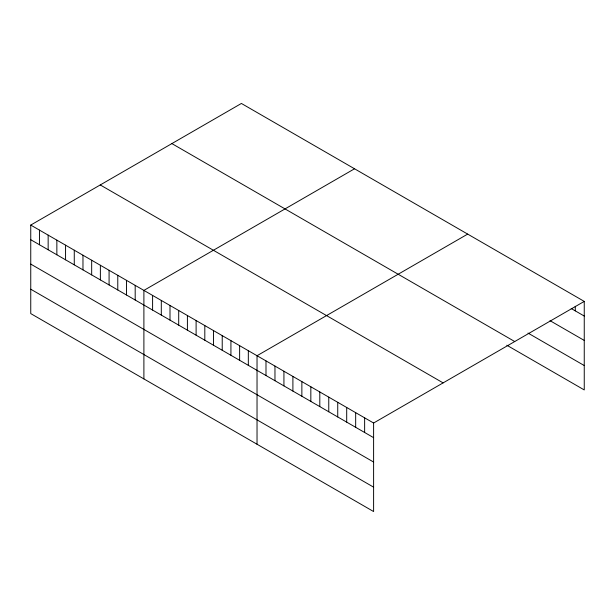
<?xml version="1.0" encoding="UTF-8"?>
<svg xmlns="http://www.w3.org/2000/svg" width="615" height="615" viewBox="0 0 615 615"><rect width="100%" height="100%" fill="white"/><g stroke="black" fill="none" stroke-linecap="round" stroke-linejoin="round"><path stroke-width="0.92" d="M30.75 225.075L373.605 423.02L373.605 511.542L30.75 313.596L30.75 225.075L241.395 103.458L584.25 301.404L584.25 389.925L506.806 345.215M354.54 168.779L143.895 290.403L143.895 378.917M467.677 234.107L257.032 355.724L257.032 444.238M373.605 423.02L584.25 301.404M571.204 308.515L584.25 316.049M550.01 320.661L584.25 340.426M528.001 333.069L584.25 365.541M171.885 143.595L514.74 341.54M100.26 184.946L443.115 382.891M30.75 239.719L373.605 437.665M30.75 264.096L373.605 462.042M30.75 289.219L373.605 487.157M575.286 306.293L575.286 310.867M364.634 417.846L364.634 432.483M355.67 412.665L355.67 427.31M346.699 407.491L346.699 422.128M337.735 402.31L337.735 416.955M328.764 397.136L328.764 411.781M319.8 391.963L319.8 406.6M310.836 386.781L310.836 401.426M301.865 381.608L301.865 396.245M292.901 376.426L292.901 391.071M283.93 371.252L283.93 385.889M274.966 366.071L274.966 380.716M265.995 360.897L265.995 375.542M248.329 350.696L248.329 365.333M239.627 345.668L239.627 360.313M230.925 340.649L230.925 355.286M222.223 335.621L222.223 350.266M213.513 330.601L213.513 345.238M204.81 325.573L204.81 340.21M196.108 320.546L196.108 335.19M187.406 315.526L187.406 330.163M178.704 310.498L178.704 325.135M170.001 305.471L170.001 320.115M161.299 300.451L161.299 315.088M152.597 295.423L152.597 310.068M135.185 285.375L135.185 300.012M126.482 280.348L126.482 294.992M117.78 275.328L117.78 289.965M109.078 270.3L109.078 284.945M100.376 265.273L100.376 279.917M91.673 260.253L91.673 274.89M82.971 255.225L82.971 269.87M74.269 250.205L74.269 264.842M65.559 245.177L65.559 259.814M56.857 240.15L56.857 254.794M48.155 235.13L48.155 249.767M39.452 230.102L39.452 244.747"/></g></svg>
